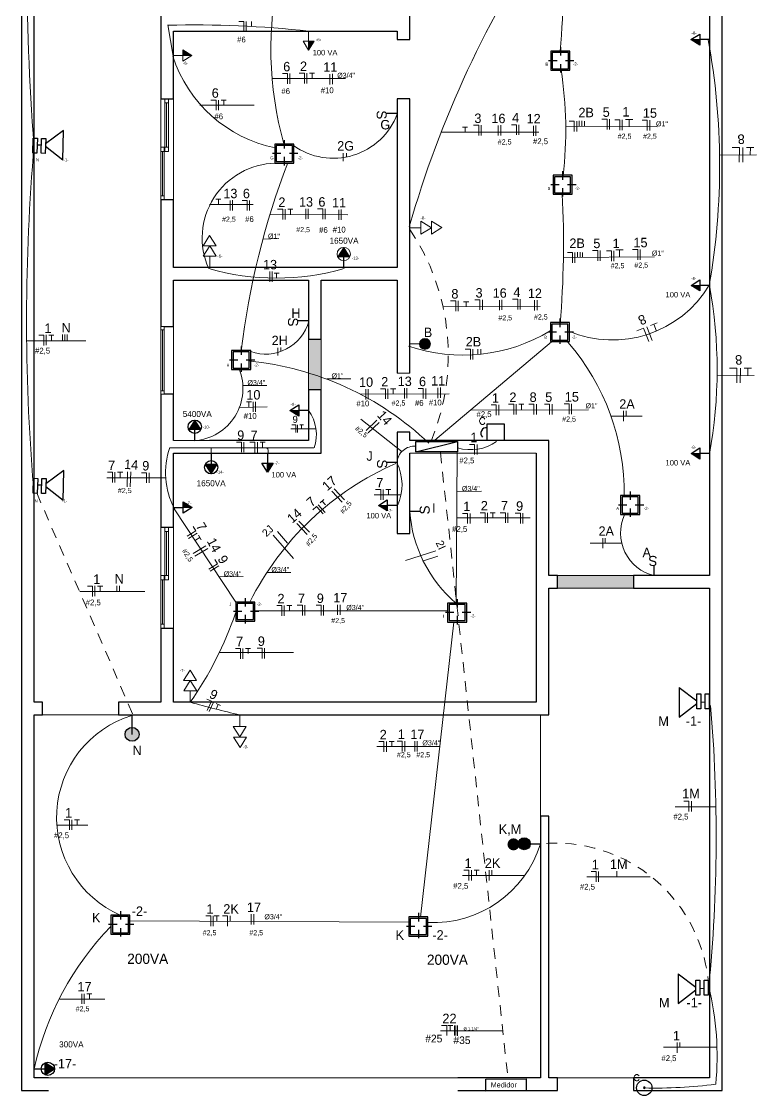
# Model space of a CAD drawing. Header units: metres. Extents: x 37 to 147, y -14 to 160.
# Drawn here: x 56.77 to 65.48, y -11.9 to 0.82 of the extents above; entities that cross this region are included whole.
import ezdxf

# ---------------------------------------------------------------- set-up
doc = ezdxf.new("R2010")
doc.units = ezdxf.units.M
doc.header["$MEASUREMENT"] = 0
doc.linetypes.add('DASHDOT', pattern=[1, 0.5, -0.25, 0, -0.25])
doc.linetypes.add('DASHED', pattern=[1.905, 1.27, -0.635])
for name, color, linetype in [('08', 8, 'Continuous'), ('EE-INTERRUPTOR', 10, 'Continuous'), ('SIMBOLO', 2, 'Continuous'), ('Tomada', 10, 'Continuous')]:
    doc.layers.add(name, color=color, linetype=linetype)
for name, color, linetype, lineweight in [('A-AREA-IDEN', 32, 'Continuous', 9), ('A-DETL', 94, 'Continuous', 9), ('A-DETL-GENF', 92, 'Continuous', 9), ('A-FLOR', 192, 'Continuous', 9), ('A-FLOR-PATT', 8, 'Continuous', 9), ('A-GLAZ', 151, 'Continuous', 9), ('A-WALL', 18, 'Continuous', 9), ('AL2', 19, 'Continuous', 20), ('AL3', 3, 'Continuous', 30)]:
    doc.layers.add(name, color=color, linetype=linetype, lineweight=lineweight)
doc.styles.add('ROMAND', font='Romand', dxfattribs={"height": 0.3})

# ---------------------------------------------------------------- blocks, each defined once
blk = doc.blocks.new('Janela de correr - 2 Painéis - _120x100_MultiNucleo-524294-00-Térreo')
at = {"layer": 'A-GLAZ', "lineweight": 18}
for p, q in [((-0.6, 0.075), (-0.55, 0.075)), ((-0.55, 0.035), (-0.6, 0.035)), ((-0.55, 0.075), (-0.55, 0.035)), ((-0.025, 0.055), (-0.55, 0.055)), ((-0.55, 0.055), (-0.025, 0.055)), ((-0.025, 0.075), (0.025, 0.075)), ((-0.025, 0.035), (-0.025, 0.075)), ((0.025, 0.035), (-0.025, 0.035)), ((-0.025, 0.025), (0.025, 0.025)), ((-0.025, -0.015), (-0.025, 0.025)), ((0.025, 0.075), (0.025, 0.035)), ((0.025, 0.025), (0.025, -0.015)), ((0.025, 0.005), (0.55, 0.005)), ((0.55, 0.005), (0.025, 0.005)), ((0.55, 0.025), (0.6, 0.025)), ((0.55, -0.015), (0.55, 0.025)), ((0.025, -0.015), (-0.025, -0.015)), ((0.6, -0.015), (0.55, -0.015))]:
    blk.add_line(p, q, dxfattribs=at)
at = {"layer": 'A-GLAZ'}
for p, q in [((-0.55, 0.075), (-0.025, 0.075)), ((-0.025, 0.035), (-0.55, 0.035)), ((0.025, 0.025), (0.55, 0.025)), ((0.55, -0.015), (0.025, -0.015))]:
    blk.add_line(p, q, dxfattribs=at)
blk = doc.blocks.new('Janela Maxim-ar - Painel 1 - _80x60_MultiNucleo-575731-00-Térreo')
at = {"layer": 'A-GLAZ', "lineweight": 18}
for p, q in [((-0.4, 0.075), (-0.36, 0.075)), ((-0.4, 0.035), (-0.4, 0.075)), ((-0.36, 0.035), (-0.4, 0.035)), ((-0.36, 0.075), (-0.36, 0.035)), ((-0.36, 0.055), (0.36, 0.055)), ((0.36, 0.075), (0.4, 0.075)), ((0.36, 0.035), (0.36, 0.075)), ((0.4, 0.035), (0.36, 0.035)), ((0.4, 0.075), (0.4, 0.035))]:
    blk.add_line(p, q, dxfattribs=at)
at = {"layer": 'A-GLAZ'}
for p, q in [((-0.36, 0.075), (0.36, 0.075)), ((0.36, 0.035), (-0.36, 0.035))]:
    blk.add_line(p, q, dxfattribs=at)
blk = doc.blocks.new('A$C2d1ab4d6')
for points in [[(27.3, 157.9), (27.3, 27.3), (157.9, 27.3), (157.9, 157.9)], [(37.3, 147.9), (37.3, 37.3), (147.9, 37.3), (147.9, 147.9)]]:
    blk.add_lwpolyline(points, close=True)
at = {"layer": '08', "linetype": 'DASHDOT'}
for p, q in [((92.6, 185.3), (92.6, 0)), ((185.3, 92.6), (0, 92.6))]:
    blk.add_line(p, q, dxfattribs=at)

msp = doc.modelspace()

# ---------------------------------------------------------------- hatches: boundary and pattern name
at = {"ltscale": 50}
h = msp.add_hatch(color=1, dxfattribs=at)
h.dxf.hatch_style = 1
h.paths.add_polyline_path([(64.803, 0.541), (64.803, 0.607), (64.697, 0.607)])
h = msp.add_hatch(color=1, dxfattribs=at)
h.dxf.hatch_style = 1
h.paths.add_polyline_path([(64.806, -2.371), (64.806, -2.305), (64.7, -2.305)])
at = {"true_color": 0x000000}
h = msp.add_hatch(color=18, dxfattribs=at)
h.dxf.hatch_style = 1
h.paths.add_polyline_path([(61.612, -2.998, 1), (61.482, -2.998, 1)])
at = {"ltscale": 50}
h = msp.add_hatch(color=1, dxfattribs=at)
h.dxf.hatch_style = 1
h.paths.add_polyline_path([(60.054, -3.853), (60.054, -3.787), (59.948, -3.787)])
h = msp.add_hatch(color=1, dxfattribs=at)
h.dxf.hatch_style = 1
h.paths.add_polyline_path([(64.806, -4.363), (64.806, -4.296), (64.7, -4.296)])
h = msp.add_hatch(color=1, dxfattribs=at)
h.dxf.hatch_style = 1
h.paths.add_polyline_path([(59.747, -4.41), (59.681, -4.41), (59.681, -4.516)])
h = msp.add_hatch(color=1, dxfattribs=at)
h.dxf.hatch_style = 1
h.paths.add_polyline_path([(58.683, -4.869), (58.683, -4.935), (58.789, -4.935)])
h = msp.add_hatch(color=1, dxfattribs=at)
h.dxf.hatch_style = 1
h.paths.add_polyline_path([(61.101, -4.977), (61.101, -4.911), (60.995, -4.911)])
at = {"true_color": 0x000000}
h = msp.add_hatch(color=18, dxfattribs=at)
h.dxf.hatch_style = 1
h.paths.add_polyline_path([(57.994, -7.623, 1), (58.159, -7.623, 1)])
at = {"true_color": 0xcd2027}
h = msp.add_hatch(color=242, dxfattribs=at)
h.dxf.hatch_style = 1
h.paths.add_polyline_path([(62.525, -8.926, 1), (62.668, -8.926, 1)])
h = msp.add_hatch(color=242, dxfattribs=at)
h.dxf.hatch_style = 1
h.paths.add_polyline_path([(62.652, -8.919, 1), (62.795, -8.919, 1)])
at = {"layer": 'A-FLOR-PATT'}
h = msp.add_hatch(dxfattribs=at)
h.set_pattern_fill('FP_6', color=256, style=0, pattern_type=2)
h.set_pattern_definition([(0, (18.30255, 0.06135), (0.406, 0.102), [0.034, -0.271, 0.034, -0.271, -1.626]), (0, (18.30255, 0.06135), (0.406, 0.102), [-0.61, 0.034, -0.576, 0.034, -0.271, -0.711]), (0, (18.30255, 0.06135), (0.406, 0.102), [-1.524, 0.034, -0.17, 0.034, -0.474]), (120, (18.45455, 0.11235), (-0.2913346, 0.30060631), [0.034, -0.271, 0.034, -0.271, -1.626]), (120, (18.45455, 0.11235), (-0.2913346, 0.30060631), [-0.61, 0.034, -0.576, 0.034, -0.271, -0.711]), (120, (18.45455, 0.11235), (-0.2913346, 0.30060631), [-1.524, 0.034, -0.17, 0.034, -0.474]), (240, (18.50555, 0.31535), (-0.1146654, -0.40260631), [0.034, -0.271, 0.034, -0.271, -1.626]), (240, (18.50555, 0.31535), (-0.1146654, -0.40260631), [-0.61, 0.034, -0.576, 0.034, -0.271, -0.711]), (240, (18.50555, 0.31535), (-0.1146654, -0.40260631), [-1.524, 0.034, -0.17, 0.034, -0.474])])
h.paths.add_polyline_path([(64.017, -5.893), (64.017, -5.743), (63.117, -5.743), (63.117, -5.893)], flags=0)
h.paths.add_polyline_path([(60.167, -3.543), (60.317, -3.543), (60.317, -2.943), (60.167, -2.943), (60.167, -2.984)], flags=0)
h.paths.add_polyline_path([(61.217, 0.957), (61.367, 0.957), (61.367, 1.557), (61.217, 1.557), (61.217, 1.535)], flags=0)
h.paths.add_polyline_path([(61.217, 2.407), (61.367, 2.407), (61.367, 3.207), (61.217, 3.207), (61.217, 2.438)], flags=0)
h.paths.add_polyline_path([(58.567, 2.507), (58.567, 3.207), (58.417, 3.207), (58.417, 2.507)], flags=0)
h.paths.add_polyline_path([(59.642, 6.357), (60.242, 6.357), (60.242, 6.507), (59.642, 6.507)], flags=0)
h.paths.add_polyline_path([(58.667, 6.357), (59.267, 6.357), (59.267, 6.507), (58.667, 6.507)], flags=0)
at = {"layer": 'AL2', "ltscale": 63}
h = msp.add_hatch(color=1, dxfattribs=at)
h.dxf.hatch_style = 1
h.paths.add_polyline_path([(60.235, 0.589), (60.169, 0.589), (60.169, 0.483)])
h = msp.add_hatch(color=1, dxfattribs=at)
h.dxf.hatch_style = 1
h.paths.add_polyline_path([(58.68, 0.484), (58.68, 0.418), (58.786, 0.418)])
at = {"layer": 'AL3', "ltscale": 2, "true_color": 0x139b48}
h = msp.add_hatch(color=114, dxfattribs=at)
h.dxf.hatch_style = 1
h.paths.add_polyline_path([(60.586, -1.855), (60.514, -1.968), (60.655, -1.968)])
h = msp.add_hatch(color=114, dxfattribs=at)
h.dxf.hatch_style = 1
h.paths.add_polyline_path([(58.822, -3.9), (58.75, -4.014), (58.89, -4.013)])
h = msp.add_hatch(color=114, dxfattribs=at)
h.dxf.hatch_style = 1
h.paths.add_polyline_path([(59.013, -4.537), (59.085, -4.424), (58.944, -4.424)])
h = msp.add_hatch(color=114, dxfattribs=at)
h.dxf.hatch_style = 1
h.paths.add_polyline_path([(57.159, -11.587), (57.046, -11.515), (57.046, -11.655)])

# ---------------------------------------------------------------- linework, layer by layer
at = {"color": 1, "ltscale": 63}
for p, q in [((64.697, 0.607), (64.803, 0.673)), ((64.803, 0.673), (64.803, 0.541)), ((64.803, 0.541), (64.697, 0.607)), ((64.697, 0.607), (64.803, 0.607)), ((64.917, 0.607), (64.803, 0.607)), ((64.7, -2.305), (64.806, -2.238)), ((64.806, -2.238), (64.806, -2.371)), ((64.806, -2.371), (64.7, -2.305)), ((64.7, -2.305), (64.806, -2.305)), ((64.919, -2.305), (64.806, -2.305)), ((59.681, -4.297), (59.681, -4.41)), ((64.7, -4.296), (64.806, -4.23)), ((64.806, -4.363), (64.7, -4.296)), ((64.7, -4.296), (64.806, -4.296)), ((64.806, -4.23), (64.806, -4.363)), ((64.919, -4.296), (64.806, -4.296)), ((59.615, -4.41), (59.747, -4.41)), ((59.681, -4.516), (59.615, -4.41)), ((59.747, -4.41), (59.681, -4.516)), ((59.681, -4.516), (59.681, -4.41)), ((58.57, -4.935), (58.683, -4.935)), ((58.683, -5.001), (58.683, -4.869)), ((58.683, -4.869), (58.789, -4.935)), ((58.789, -4.935), (58.683, -5.001)), ((58.789, -4.935), (58.683, -4.935)), ((60.995, -4.911), (61.101, -4.845)), ((61.101, -4.977), (60.995, -4.911)), ((60.995, -4.911), (61.101, -4.911)), ((61.101, -4.845), (61.101, -4.977)), ((61.215, -4.911), (61.101, -4.911))]:
    msp.add_line(p, q, dxfattribs=at)
at = {"color": 1, "ltscale": 50}
for p, q in [((59.948, -3.787), (60.054, -3.72)), ((60.054, -3.853), (59.948, -3.787)), ((59.948, -3.787), (60.054, -3.787)), ((60.054, -3.72), (60.054, -3.853)), ((60.168, -3.787), (60.054, -3.787))]:
    msp.add_line(p, q, dxfattribs=at)
at = {"color": 1}
for p, q in [((62.286, -4.143), (62.286, -3.946)), ((62.286, -3.946), (62.484, -3.946)), ((62.484, -3.946), (62.484, -4.143)), ((62.484, -4.143), (62.286, -4.143)), ((58.077, -7.623), (58.077, -7.393))]:
    msp.add_line(p, q, dxfattribs=at)
at = {"color": 242, "true_color": 0xcd2027}
msp.add_line((62.724, -8.919), (62.917, -8.919), dxfattribs=at)
at = {"color": 1}
msp.add_lwpolyline([(61.441, -4.277), (61.441, -4.152), (61.934, -4.152), (61.934, -4.277)], close=True, dxfattribs=at)
msp.add_lwpolyline([(61.441, -4.277), (61.934, -4.152)], dxfattribs=at)
at = {"color": 1, "ltscale": 63}
msp.add_circle((58.82, -3.979), 0.0785, dxfattribs=at)
at = {"color": 1}
for centre, radius in [((58.077, -7.623), 0.0825), ((64.146, -11.81), 0.0913)]:
    msp.add_circle(centre, radius, dxfattribs=at)
at = {"color": 242, "true_color": 0xcd2027}
msp.add_circle((62.724, -8.919), 0.0714, dxfattribs=at)
at = {"color": 1}
for centre, radius, start, end in [((62.278, -4.057), 0.0675, 82.6187, 224.2802), ((64.146, -11.81), 0.00856, 0, 180), ((64.146, -11.81), 0.00856, 180, 0)]:
    msp.add_arc(centre, radius, start, end, dxfattribs=at)
at = {"layer": 'A-AREA-IDEN', "color": 251, "true_color": 0x636466}
for p, q in [((59.341, 0.822), (59.402, 0.822)), ((59.402, 0.822), (59.402, 0.701)), ((59.431, 0.821), (59.431, 0.701)), ((59.492, 0.822), (59.492, 0.761)), ((59.735, 0.146), (60.607, 0.148)), ((59.859, 0.204), (59.919, 0.204)), ((59.919, 0.204), (59.919, 0.084)), ((59.948, 0.204), (59.948, 0.084)), ((60.058, 0.209), (60.119, 0.209)), ((60.119, 0.209), (60.119, 0.088)), ((60.148, 0.209), (60.148, 0.088)), ((60.179, 0.209), (60.239, 0.209)), ((60.21, 0.209), (60.21, 0.148)), ((60.422, 0.198), (60.422, 0.077)), ((60.452, 0.2), (60.452, 0.079)), ((59.012, -0.109), (59.072, -0.109)), ((59.072, -0.109), (59.072, -0.229)), ((59.101, -0.109), (59.101, -0.229)), ((59.132, -0.109), (59.192, -0.109)), ((59.163, -0.109), (59.163, -0.169)), ((58.88, -0.17), (59.524, -0.17)), ((63.256, -0.36), (63.316, -0.36)), ((63.316, -0.36), (63.316, -0.48)), ((63.345, -0.36), (63.345, -0.48)), ((63.374, -0.357), (63.374, -0.417)), ((63.407, -0.356), (63.407, -0.416)), ((63.436, -0.358), (63.436, -0.418)), ((63.644, -0.335), (63.705, -0.335)), ((63.705, -0.335), (63.705, -0.457)), ((63.734, -0.335), (63.734, -0.457)), ((63.796, -0.344), (63.856, -0.344)), ((63.856, -0.344), (63.856, -0.465)), ((63.885, -0.344), (63.885, -0.465)), ((63.924, -0.34), (64.01, -0.341)), ((63.968, -0.341), (63.967, -0.427)), ((64.12, -0.346), (64.181, -0.346)), ((64.181, -0.346), (64.181, -0.468)), ((64.21, -0.346), (64.21, -0.468)), ((61.746, -0.49), (62.897, -0.488)), ((61.991, -0.43), (62.051, -0.43)), ((62.022, -0.43), (62.022, -0.49)), ((62.124, -0.407), (62.184, -0.407)), ((62.184, -0.407), (62.184, -0.528)), ((62.213, -0.407), (62.213, -0.528)), ((62.416, -0.409), (62.416, -0.53)), ((62.445, -0.407), (62.445, -0.528)), ((62.571, -0.401), (62.632, -0.401)), ((62.632, -0.401), (62.632, -0.523)), ((62.661, -0.401), (62.661, -0.523)), ((62.833, -0.413), (62.833, -0.534)), ((62.862, -0.411), (62.862, -0.532)), ((63.214, -0.418), (64.299, -0.428)), ((60.58, -0.74), (60.58, -0.832)), ((60.617, -0.737), (60.617, -0.781)), ((65.038, -0.761), (65.476, -0.758)), ((65.187, -0.67), (65.273, -0.67)), ((65.273, -0.67), (65.271, -0.843)), ((65.314, -0.671), (65.313, -0.843)), ((65.359, -0.671), (65.445, -0.672)), ((65.403, -0.672), (65.402, -0.758)), ((58.993, -1.348), (59.513, -1.348)), ((59.07, -1.285), (59.13, -1.285)), ((59.101, -1.285), (59.101, -1.345)), ((59.239, -1.298), (59.239, -1.419)), ((59.269, -1.296), (59.269, -1.417)), ((59.381, -1.298), (59.441, -1.298)), ((59.441, -1.298), (59.441, -1.419)), ((59.47, -1.298), (59.47, -1.419)), ((60.135, -1.398), (60.135, -1.519)), ((60.164, -1.397), (60.164, -1.517)), ((60.276, -1.398), (60.337, -1.398)), ((60.337, -1.398), (60.337, -1.519)), ((60.366, -1.399), (60.366, -1.519)), ((59.709, -1.465), (60.634, -1.467)), ((59.802, -1.402), (59.863, -1.402)), ((59.863, -1.402), (59.863, -1.523)), ((59.892, -1.402), (59.892, -1.523)), ((59.923, -1.402), (59.983, -1.402)), ((59.954, -1.402), (59.954, -1.463)), ((60.526, -1.408), (60.526, -1.529)), ((60.555, -1.406), (60.555, -1.527)), ((59.632, -1.756), (59.818, -1.75)), ((63.533, -1.89), (63.594, -1.89)), ((63.594, -1.89), (63.594, -2.012)), ((63.623, -1.89), (63.623, -2.012)), ((63.698, -1.895), (63.758, -1.895)), ((63.758, -1.895), (63.758, -2.016)), ((63.787, -1.895), (63.787, -2.016)), ((63.809, -1.884), (63.895, -1.884)), ((63.853, -1.884), (63.852, -1.971)), ((64.008, -1.881), (64.069, -1.881)), ((64.069, -1.881), (64.069, -2.003)), ((64.098, -1.881), (64.098, -2.003)), ((63.189, -1.973), (64.266, -1.965)), ((63.235, -1.915), (63.295, -1.915)), ((63.295, -1.915), (63.295, -2.036)), ((63.324, -1.915), (63.324, -2.036)), ((63.354, -1.912), (63.354, -1.973)), ((63.387, -1.911), (63.387, -1.971)), ((63.415, -1.914), (63.415, -1.975)), ((59.709, -2.142), (59.709, -2.262)), ((59.738, -2.14), (59.738, -2.261)), ((59.759, -2.16), (59.82, -2.16)), ((59.79, -2.161), (59.79, -2.221)), ((61.851, -2.488), (61.912, -2.488)), ((61.912, -2.488), (61.912, -2.61)), ((61.941, -2.488), (61.941, -2.61)), ((62.006, -2.498), (62.066, -2.498)), ((62.037, -2.498), (62.037, -2.559)), ((62.138, -2.475), (62.199, -2.475)), ((62.199, -2.475), (62.199, -2.596)), ((62.228, -2.476), (62.228, -2.596)), ((62.43, -2.478), (62.43, -2.598)), ((62.46, -2.476), (62.46, -2.596)), ((62.586, -2.469), (62.647, -2.469)), ((62.647, -2.469), (62.647, -2.591)), ((62.676, -2.469), (62.676, -2.591)), ((62.847, -2.481), (62.847, -2.602)), ((62.877, -2.479), (62.877, -2.6)), ((61.761, -2.558), (62.912, -2.556)), ((64.177, -2.796), (64.239, -2.957)), ((64.219, -2.78), (64.299, -2.749)), ((64.26, -2.764), (64.291, -2.845)), ((56.971, -2.894), (57.031, -2.894)), ((57.031, -2.894), (57.031, -3.015)), ((57.06, -2.892), (57.06, -3.012)), ((57.092, -2.894), (57.152, -2.894)), ((57.122, -2.894), (57.122, -2.955)), ((57.252, -2.887), (57.252, -2.954)), ((57.28, -2.888), (57.28, -2.955)), ((57.309, -2.888), (57.309, -2.954)), ((64.058, -2.841), (64.138, -2.81)), ((64.138, -2.81), (64.2, -2.971)), ((56.831, -2.96), (57.53, -2.96)), ((59.804, -3.045), (59.804, -3.137)), ((59.841, -3.042), (59.841, -3.086)), ((62.025, -3.061), (62.086, -3.061)), ((62.086, -3.061), (62.086, -3.182)), ((62.115, -3.061), (62.115, -3.182)), ((62.175, -3.06), (62.175, -3.121)), ((62.208, -3.059), (62.208, -3.12)), ((65.157, -3.284), (65.243, -3.285)), ((65.243, -3.285), (65.242, -3.457)), ((65.285, -3.285), (65.283, -3.458)), ((65.329, -3.285), (65.416, -3.286)), ((65.373, -3.286), (65.373, -3.372)), ((60.385, -3.411), (60.671, -3.41)), ((61.217, -3.343), (61.367, -3.343)), ((65.009, -3.375), (65.446, -3.373)), ((59.389, -3.492), (59.675, -3.49)), ((60.847, -3.534), (60.847, -3.655)), ((60.876, -3.532), (60.876, -3.653)), ((61.02, -3.529), (61.08, -3.529)), ((61.08, -3.529), (61.08, -3.649)), ((61.109, -3.529), (61.109, -3.649)), ((61.14, -3.529), (61.201, -3.529)), ((61.171, -3.529), (61.171, -3.589)), ((61.305, -3.524), (61.305, -3.644)), ((61.334, -3.522), (61.334, -3.642)), ((61.468, -3.526), (61.528, -3.526)), ((61.528, -3.526), (61.528, -3.646)), ((61.557, -3.526), (61.557, -3.647)), ((61.701, -3.518), (61.701, -3.639)), ((61.731, -3.516), (61.731, -3.637)), ((59.432, -3.684), (59.492, -3.684)), ((59.462, -3.684), (59.462, -3.744)), ((59.512, -3.683), (59.512, -3.804)), ((59.541, -3.682), (59.541, -3.802)), ((60.78, -3.593), (61.833, -3.591)), ((59.351, -3.751), (59.677, -3.742)), ((62.09, -3.781), (63.487, -3.777)), ((62.332, -3.72), (62.392, -3.72)), ((62.392, -3.72), (62.392, -3.841)), ((62.421, -3.72), (62.421, -3.841)), ((62.539, -3.712), (62.599, -3.712)), ((62.599, -3.712), (62.599, -3.833)), ((62.628, -3.712), (62.628, -3.833)), ((62.66, -3.712), (62.72, -3.712)), ((62.69, -3.713), (62.69, -3.773)), ((62.778, -3.712), (62.839, -3.712)), ((62.839, -3.712), (62.839, -3.834)), ((62.868, -3.712), (62.868, -3.834)), ((62.963, -3.711), (63.024, -3.711)), ((63.024, -3.711), (63.024, -3.833)), ((63.053, -3.711), (63.053, -3.833)), ((63.195, -3.707), (63.256, -3.707)), ((63.256, -3.707), (63.256, -3.829)), ((63.285, -3.708), (63.285, -3.829)), ((63.901, -3.792), (63.901, -3.913)), ((63.93, -3.792), (63.93, -3.853)), ((61.276, -4.275), (60.786, -3.89)), ((60.978, -3.902), (60.849, -4.024)), ((61.005, -3.929), (60.876, -4.051)), ((64.122, -3.854), (63.75, -3.854)), ((60.256, -4.002), (59.957, -4.002)), ((59.971, -3.955), (60.017, -3.955)), ((60.017, -3.955), (60.017, -4.046)), ((60.039, -3.955), (60.039, -4.046)), ((60.063, -3.955), (60.108, -3.955)), ((60.086, -3.955), (60.086, -4.001)), ((59.314, -4.161), (59.374, -4.161)), ((59.374, -4.161), (59.374, -4.282)), ((59.403, -4.161), (59.403, -4.282)), ((59.472, -4.163), (59.533, -4.163)), ((59.533, -4.163), (59.533, -4.284)), ((59.562, -4.163), (59.562, -4.284)), ((59.593, -4.163), (59.653, -4.163)), ((59.624, -4.163), (59.624, -4.224)), ((62.076, -4.189), (62.136, -4.189)), ((62.136, -4.189), (62.136, -4.309)), ((62.165, -4.189), (62.165, -4.309)), ((57.785, -4.519), (57.845, -4.519)), ((57.845, -4.519), (57.845, -4.639)), ((57.874, -4.519), (57.874, -4.639)), ((57.906, -4.519), (57.966, -4.519)), ((57.936, -4.519), (57.936, -4.579)), ((58.023, -4.513), (58.018, -4.69)), ((58.061, -4.512), (58.056, -4.69)), ((58.189, -4.524), (58.249, -4.524)), ((58.249, -4.524), (58.249, -4.644)), ((58.278, -4.524), (58.278, -4.644)), ((58.471, -4.586), (57.778, -4.586)), ((60.444, -4.742), (60.566, -4.871)), ((60.47, -4.714), (60.593, -4.843)), ((61.261, -4.786), (60.945, -4.786)), ((60.963, -4.723), (61.023, -4.723)), ((61.023, -4.723), (61.023, -4.844)), ((61.052, -4.723), (61.052, -4.844)), ((61.083, -4.723), (61.144, -4.723)), ((61.114, -4.723), (61.114, -4.784)), ((61.929, -4.746), (62.216, -4.744)), ((60.217, -4.963), (60.262, -4.922)), ((60.262, -4.922), (60.343, -5.012)), ((60.283, -4.903), (60.364, -4.993)), ((60.307, -4.882), (60.351, -4.842)), ((60.33, -4.862), (60.37, -4.906)), ((61.928, -5.059), (62.793, -5.059)), ((61.992, -5.005), (62.053, -5.005)), ((62.053, -5.005), (62.053, -5.126)), ((62.082, -5.005), (62.082, -5.126)), ((62.2, -4.997), (62.26, -4.997)), ((62.26, -4.997), (62.26, -5.118)), ((62.289, -4.997), (62.289, -5.118)), ((62.32, -4.997), (62.381, -4.997)), ((62.351, -4.998), (62.351, -5.058)), ((62.439, -4.997), (62.5, -4.997)), ((62.5, -4.997), (62.5, -5.119)), ((62.529, -4.997), (62.529, -5.119)), ((62.618, -5.002), (62.679, -5.002)), ((62.679, -5.002), (62.679, -5.124)), ((62.708, -5.002), (62.708, -5.124)), ((58.833, -5.214), (58.73, -5.276)), ((58.802, -5.162), (58.833, -5.214)), ((60.029, -5.125), (60.151, -5.254)), ((60.055, -5.097), (60.178, -5.226)), ((58.848, -5.239), (58.745, -5.301)), ((58.88, -5.292), (58.828, -5.323)), ((58.864, -5.265), (58.895, -5.317)), ((59.75, -5.262), (59.991, -5.54)), ((59.799, -5.22), (59.919, -5.359)), ((63.655, -5.298), (63.655, -5.419)), ((63.684, -5.298), (63.684, -5.358)), ((58.952, -5.389), (58.8, -5.48)), ((58.973, -5.421), (58.821, -5.512)), ((61.677, -5.449), (61.317, -5.565)), ((63.876, -5.36), (63.504, -5.36)), ((59.058, -5.552), (59.09, -5.603)), ((61.698, -5.512), (61.517, -5.57)), ((59.09, -5.603), (58.986, -5.666)), ((59.105, -5.628), (59.001, -5.691)), ((59.672, -5.707), (59.959, -5.705)), ((59.107, -5.756), (59.394, -5.754)), ((57.46, -5.93), (58.23, -5.93)), ((57.548, -5.867), (57.608, -5.867)), ((57.608, -5.867), (57.608, -5.988)), ((57.637, -5.865), (57.637, -5.985)), ((57.669, -5.867), (57.729, -5.867)), ((57.699, -5.867), (57.699, -5.928)), ((57.898, -5.863), (57.898, -5.931)), ((57.927, -5.863), (57.927, -5.93)), ((59.791, -6.098), (59.851, -6.098)), ((59.851, -6.098), (59.851, -6.219)), ((59.88, -6.098), (59.88, -6.219)), ((59.911, -6.098), (59.972, -6.098)), ((59.942, -6.098), (59.942, -6.158)), ((60.035, -6.094), (60.096, -6.094)), ((60.096, -6.094), (60.096, -6.214)), ((60.125, -6.094), (60.125, -6.214)), ((60.257, -6.094), (60.317, -6.094)), ((60.317, -6.094), (60.317, -6.215)), ((60.346, -6.094), (60.346, -6.215)), ((60.512, -6.087), (60.512, -6.208)), ((60.541, -6.087), (60.541, -6.208)), ((59.301, -6.606), (59.362, -6.606)), ((59.362, -6.606), (59.362, -6.727)), ((59.391, -6.606), (59.391, -6.727)), ((59.422, -6.606), (59.482, -6.606)), ((59.453, -6.606), (59.453, -6.667)), ((59.558, -6.602), (59.619, -6.602)), ((59.619, -6.602), (59.619, -6.723)), ((59.648, -6.602), (59.648, -6.723)), ((59.119, -6.652), (59.99, -6.652)), ((58.963, -7.205), (59.017, -7.23)), ((59.017, -7.23), (58.966, -7.339)), ((59.043, -7.243), (58.992, -7.352)), ((59.072, -7.256), (59.126, -7.282)), ((59.099, -7.269), (59.074, -7.324)), ((61.002, -7.708), (61.062, -7.708)), ((61.062, -7.708), (61.062, -7.829)), ((61.091, -7.709), (61.091, -7.829)), ((61.122, -7.709), (61.183, -7.709)), ((61.153, -7.709), (61.153, -7.769)), ((61.217, -7.704), (61.278, -7.704)), ((61.278, -7.704), (61.278, -7.825)), ((61.307, -7.704), (61.307, -7.825)), ((61.426, -7.705), (61.426, -7.825)), ((61.455, -7.705), (61.455, -7.825)), ((61.718, -7.767), (60.976, -7.767)), ((64.993, -8.481), (64.511, -8.481)), ((64.615, -8.416), (64.675, -8.416)), ((64.675, -8.416), (64.675, -8.537)), ((64.704, -8.416), (64.704, -8.537)), ((57.274, -8.634), (57.335, -8.634)), ((57.335, -8.634), (57.335, -8.755)), ((57.364, -8.634), (57.364, -8.755)), ((57.395, -8.634), (57.455, -8.634)), ((57.426, -8.634), (57.426, -8.695)), ((57.186, -8.699), (57.555, -8.699)), ((62.008, -9.232), (62.069, -9.232)), ((62.069, -9.232), (62.069, -9.353)), ((62.098, -9.232), (62.098, -9.353)), ((62.129, -9.232), (62.189, -9.232)), ((62.16, -9.232), (62.16, -9.293)), ((62.309, -9.231), (62.309, -9.353)), ((62.338, -9.232), (62.338, -9.292)), ((63.515, -9.248), (63.575, -9.248)), ((63.575, -9.248), (63.575, -9.368)), ((63.604, -9.248), (63.604, -9.368)), ((63.82, -9.245), (63.82, -9.306)), ((62.726, -9.295), (61.994, -9.295)), ((64.215, -9.31), (63.464, -9.31)), ((58.95, -9.774), (59.011, -9.774)), ((59.011, -9.774), (59.011, -9.895)), ((59.04, -9.774), (59.04, -9.895)), ((59.051, -9.774), (59.111, -9.774)), ((59.082, -9.774), (59.082, -9.834)), ((59.149, -9.774), (59.209, -9.774)), ((59.209, -9.774), (59.209, -9.894)), ((59.238, -9.774), (59.238, -9.834)), ((59.49, -9.754), (59.49, -9.875)), ((59.519, -9.754), (59.519, -9.875)), ((57.22, -10.758), (57.753, -10.758)), ((57.481, -10.695), (57.481, -10.815)), ((57.51, -10.695), (57.51, -10.815)), ((57.541, -10.695), (57.602, -10.695)), ((57.572, -10.695), (57.572, -10.755)), ((62.463, -11.133), (61.731, -11.133)), ((61.745, -11.07), (61.806, -11.07)), ((61.806, -11.07), (61.806, -11.191)), ((61.817, -11.071), (61.878, -11.071)), ((61.848, -11.071), (61.848, -11.132)), ((61.896, -11.07), (61.896, -11.19)), ((61.912, -11.071), (61.912, -11.19)), ((61.931, -11.072), (61.931, -11.194)), ((64.537, -11.274), (64.537, -11.395)), ((64.566, -11.275), (64.566, -11.328)), ((65.004, -11.329), (64.374, -11.329))]:
    msp.add_line(p, q, dxfattribs=at)
at = {"layer": 'A-AREA-IDEN', "color": 150}
for p, q in [((61.665, -4.138), (63.047, -2.973)), ((58.524, -4.227), (59.67, -4.227)), ((59.013, -4.295), (59.013, -4.227)), ((59.67, -4.227), (60.232, -4.229)), ((61.929, -4.277), (61.919, -6.068)), ((59.308, -6.058), (58.569, -4.939)), ((61.816, -6.158), (59.536, -6.158)), ((61.89, -6.293), (61.495, -9.787)), ((61.356, -9.846), (58.051, -9.83))]:
    msp.add_line(p, q, dxfattribs=at)
at = {"layer": 'A-AREA-IDEN', "color": 150, "linetype": 'DASHED', "ltscale": 0.1}
for p, q in [((61.731, -4.286), (62.53, -11.695)), ((58.083, -7.378), (56.909, -4.674))]:
    msp.add_line(p, q, dxfattribs=at)
at = {"layer": 'A-AREA-IDEN', "color": 150}
msp.add_lwpolyline([(58.563, 0.409), (58.502, 0.783)], dxfattribs=at)
for centre, radius, start, end in [((87.115, 1.606), 30.285, 175.8343, 184.2588), ((73.544, -5.101), 12.673, 146.1008, 164.0089), ((55.925, 1.153), 7.257, 354.5958, 6.5322), ((63.941, 0.5), 4.219, 167.2475, 195.5087), ((58.815, -11.798), 12.579, 83.8103, 91.4216), ((56.765, -0.887), 8.274, 350.1375, 10.3954), ((60.099, 0.909), 1.618, 197.948, 258.5483), ((58.635, -0.468), 4.581, 353.2437, 9.0135), ((60.461, 0.01), 0.809, 234.4025, 339.5045), ((80.819, -2.71), 23.992, 175.0592, 184.7259), ((59.795, -1.743), 0.887, 91.1092, 204.0735), ((68.406, -4.136), 9.096, 158.8291, 173.3283), ((51.972, -1.811), 11.217, 355.1546, 3.0018), ((59.787, 0.683), 2.901, 253.9581, 286.0419), ((63.771, -1.615), 1.336, 247.1268, 329.0194), ((59.394, -3.303), 5.615, 349.7481, 10.2562), ((59.658, -2.585), 0.534, 250.9023, 344.3661), ((61.999, -1.14), 1.991, 251.1036, 301.2097), ((61.179, -4.767), 2.73, 359.3381, 40.9245), ((58.77, -3.526), 0.621, 274.6812, 21.9889), ((59.105, -6.801), 3.619, 46.5437, 84.2535), ((59.785, -4.069), 0.476, 340.205, 36.4823), ((62.087, -3.712), 0.539, 253.5504, 305.0694), ((59.372, -4.525), 0.899, 160.586, 208.0528), ((59.64, -4.27), 0.0518, 325.0768, 54.8942), ((61.423, -4.415), 0.206, 85.4122, 176.8643), ((62.597, -7.613), 3.49, 113.5422, 153.5095), ((60.703, -4.667), 0.573, 334.6567, 27.0465), ((62.949, -4.867), 1.586, 184.1539, 229.2164), ((64.383, -5.239), 0.518, 155.1747, 256.68), ((55.26, -4.795), 4.276, 325.0761, 341.0096), ((62.18, 4.912), 12.625, 254.3099, 257.0636), ((46.787, -8.833), 18.211, 354.3788, 4.8947), ((58.448, -8.607), 1.265, 107.1645, 246.2251), ((61.646, -8.524), 1.33, 267.2273, 342.7107), ((60.355, -12.347), 3.521, 135.9423, 167.5227), ((61.575, -11.438), 3.434, 354.5083, 13.8555), ((64.282, -6.227), 5.586, 268.6176, 277.3108)]:
    msp.add_arc(centre, radius, start, end, dxfattribs=at)
at = {"layer": 'A-AREA-IDEN', "color": 150, "linetype": 'DASHED', "ltscale": 0.1}
for centre, radius, start, end in [((59.167, -3.129), 2.657, 337.4247, 34.0314), ((63.093, -10.732), 1.821, 3.6281, 95.5689)]:
    msp.add_arc(centre, radius, start, end, dxfattribs=at)
at = {"layer": 'A-DETL'}
msp.add_line((64.917, 2.407), (64.917, 0.607), dxfattribs=at)
at = {"layer": 'A-DETL-GENF', "color": 18, "true_color": 0x000000}
for p, q in [((58.994, -4.143), (58.567, -4.143)), ((61.367, -4.293), (62.867, -4.293))]:
    msp.add_line(p, q, dxfattribs=at)
at = {"layer": 'A-FLOR'}
for p, q in [((60.167, -2.244), (58.567, -2.244)), ((60.167, -4.143), (60.167, -2.244)), ((60.167, -2.943), (60.167, -3.543)), ((60.317, -2.943), (60.317, -3.543)), ((63.117, -5.743), (64.017, -5.743)), ((63.117, -5.893), (64.017, -5.893)), ((57.917, -7.393), (57.017, -7.393)), ((62.917, -8.593), (62.917, -7.393)), ((57.086, -11.693), (61.936, -11.693)), ((63.117, -11.693), (64.017, -11.693))]:
    msp.add_line(p, q, dxfattribs=at)
at = {"layer": 'A-WALL', "lineweight": 25}
for p, q in [((56.767, 10.957), (56.767, -11.843)), ((65.067, -11.843), (65.067, 10.957)), ((56.917, -7.243), (56.917, 10.807)), ((64.917, 3.207), (64.917, -5.743)), ((58.417, 1.157), (58.417, -0.093)), ((61.367, 0.607), (61.367, 0.957)), ((58.567, -0.093), (58.567, 0.707)), ((58.567, 0.707), (61.217, 0.707)), ((61.217, 0.707), (61.217, 0.607)), ((61.217, 0.607), (61.367, 0.607)), ((58.417, -0.093), (58.567, -0.093)), ((61.217, -0.093), (61.217, -2.093)), ((61.367, -0.093), (61.217, -0.093)), ((61.367, -3.343), (61.367, -0.093)), ((58.567, -1.293), (58.417, -1.293)), ((58.417, -1.293), (58.417, -2.793)), ((58.567, -2.093), (58.567, -1.293)), ((61.217, -2.093), (58.567, -2.093)), ((58.567, -2.793), (58.567, -2.243)), ((58.567, -2.243), (60.167, -2.243)), ((60.167, -2.243), (60.167, -2.943)), ((60.317, -2.243), (61.217, -2.243)), ((60.317, -2.943), (60.317, -2.243)), ((61.217, -2.243), (61.217, -3.343)), ((58.457, -2.793), (58.567, -2.793)), ((60.167, -2.943), (60.317, -2.943)), ((60.167, -3.543), (60.167, -4.143)), ((60.317, -3.543), (60.167, -3.543)), ((60.317, -4.293), (60.317, -3.543)), ((58.417, -3.593), (58.417, -5.168)), ((58.567, -3.593), (58.457, -3.593)), ((58.567, -4.143), (58.567, -3.593)), ((61.217, -4.043), (61.217, -5.243)), ((61.367, -4.043), (61.217, -4.043)), ((61.367, -4.143), (61.367, -4.043)), ((60.167, -4.143), (58.994, -4.143)), ((63.017, -4.143), (61.367, -4.143)), ((63.017, -5.743), (63.017, -4.143)), ((58.567, -5.168), (58.567, -4.293)), ((58.567, -4.293), (60.317, -4.293)), ((61.367, -5.243), (61.367, -4.293)), ((62.867, -4.293), (62.867, -7.243)), ((58.417, -5.168), (58.567, -5.168)), ((61.217, -5.243), (61.367, -5.243)), ((63.117, -5.743), (63.017, -5.743)), ((63.117, -5.893), (63.117, -5.743)), ((64.917, -5.743), (64.017, -5.743)), ((64.017, -5.743), (64.017, -5.893)), ((63.017, -7.393), (63.017, -5.893)), ((63.017, -5.893), (63.117, -5.893)), ((64.017, -5.893), (64.917, -5.893)), ((64.917, -5.893), (64.917, -11.693)), ((58.567, -6.368), (58.417, -6.368)), ((58.417, -6.368), (58.417, -7.243)), ((58.567, -7.243), (58.567, -6.368)), ((57.017, -7.243), (56.917, -7.243)), ((57.017, -7.393), (57.017, -7.243)), ((58.417, -7.243), (57.917, -7.243)), ((57.917, -7.243), (57.917, -7.393)), ((62.867, -7.243), (58.567, -7.243)), ((56.917, -11.693), (56.917, -7.393)), ((56.917, -7.393), (57.017, -7.393)), ((57.917, -7.393), (63.017, -7.393)), ((63.017, -8.593), (62.917, -8.593)), ((62.917, -8.593), (62.917, -11.693)), ((63.017, -11.693), (63.017, -8.593)), ((57.086, -11.693), (56.917, -11.693)), ((62.917, -11.693), (61.936, -11.693)), ((63.117, -11.693), (63.017, -11.693)), ((63.117, -11.843), (63.117, -11.693)), ((64.917, -11.693), (64.017, -11.693)), ((64.017, -11.693), (64.017, -11.843)), ((56.767, -11.843), (57.086, -11.843)), ((61.936, -11.843), (63.117, -11.843)), ((64.017, -11.843), (65.067, -11.843))]:
    msp.add_line(p, q, dxfattribs=at)
at = {"layer": 'A-WALL'}
for p, q in [((58.417, -0.668), (58.417, -0.093)), ((58.567, -0.093), (58.567, -1.293)), ((58.567, -2.793), (58.567, -3.593)), ((58.417, -5.743), (58.417, -5.168)), ((58.567, -5.168), (58.567, -6.368))]:
    msp.add_line(p, q, dxfattribs=at)
at = {"layer": 'AL2', "color": 1, "ltscale": 63}
for p, q in [((60.169, 0.703), (60.169, 0.589)), ((60.103, 0.589), (60.235, 0.589)), ((60.169, 0.483), (60.103, 0.589)), ((60.235, 0.589), (60.169, 0.483)), ((60.169, 0.483), (60.169, 0.589)), ((58.566, 0.418), (58.68, 0.418)), ((58.68, 0.352), (58.68, 0.484)), ((58.68, 0.484), (58.786, 0.418)), ((58.786, 0.418), (58.68, 0.352)), ((58.786, 0.418), (58.68, 0.418)), ((61.365, -1.622), (61.499, -1.622)), ((61.499, -1.699), (61.499, -1.545)), ((61.499, -1.545), (61.623, -1.622)), ((61.623, -1.622), (61.499, -1.699)), ((61.624, -1.696), (61.624, -1.542)), ((61.624, -1.542), (61.748, -1.619)), ((61.748, -1.619), (61.624, -1.696)), ((58.919, -1.835), (58.996, -1.712)), ((58.996, -1.712), (59.073, -1.835)), ((59.073, -1.835), (58.919, -1.835)), ((58.921, -1.96), (58.998, -1.837)), ((58.998, -1.837), (59.075, -1.96)), ((59.075, -1.96), (58.921, -1.96)), ((58.998, -2.095), (58.998, -1.96)), ((61.547, -2.998), (61.368, -2.998)), ((58.687, -6.984), (58.764, -6.861)), ((58.764, -6.861), (58.841, -6.984)), ((58.841, -6.984), (58.687, -6.984)), ((58.689, -7.109), (58.766, -6.986)), ((58.766, -6.986), (58.843, -7.109)), ((58.843, -7.109), (58.689, -7.109)), ((58.766, -7.243), (58.766, -7.109)), ((59.354, -7.393), (59.354, -7.53)), ((59.277, -7.53), (59.431, -7.53)), ((59.354, -7.653), (59.277, -7.53)), ((59.431, -7.53), (59.354, -7.653)), ((59.279, -7.655), (59.433, -7.655)), ((59.356, -7.778), (59.279, -7.655)), ((59.433, -7.655), (59.356, -7.778))]:
    msp.add_line(p, q, dxfattribs=at)
for centre, radius in [((60.585, -1.933), 0.0785), ((61.547, -2.998), 0.0651)]:
    msp.add_circle(centre, radius, dxfattribs=at)
at = {"layer": 'AL3', "color": 114, "ltscale": 2, "true_color": 0x139b48}
for p, q in [((60.586, -1.855), (60.514, -1.968)), ((60.655, -1.968), (60.586, -1.854)), ((60.655, -1.968), (60.514, -1.968)), ((60.586, -2.004), (60.586, -1.967)), ((60.587, -2.096), (60.586, -1.986)), ((58.822, -3.9), (58.75, -4.014)), ((58.89, -4.013), (58.821, -3.9)), ((58.89, -4.013), (58.75, -4.014)), ((58.822, -4.05), (58.822, -4.013)), ((58.822, -4.142), (58.822, -4.031)), ((59.013, -4.295), (59.013, -4.406)), ((58.944, -4.424), (59.085, -4.424)), ((58.944, -4.424), (59.013, -4.537)), ((59.013, -4.387), (59.013, -4.424)), ((59.013, -4.537), (59.085, -4.424)), ((57.046, -11.655), (57.046, -11.514)), ((57.159, -11.587), (57.046, -11.515)), ((56.917, -11.586), (57.027, -11.586)), ((57.009, -11.586), (57.046, -11.586)), ((57.046, -11.655), (57.159, -11.587))]:
    msp.add_line(p, q, dxfattribs=at)
at = {"layer": 'EE-INTERRUPTOR', "ltscale": 63}
for p, q in [((61.212, -0.27), (61.094, -0.27)), ((60.162, -2.723), (60.044, -2.723)), ((61.217, -4.404), (61.099, -4.404)), ((61.367, -4.98), (61.485, -4.98)), ((64.263, -5.746), (64.263, -5.627))]:
    msp.add_line(p, q, dxfattribs=at)
at = {"layer": 'SIMBOLO', "color": 1}
for centre in [(59.014, -4.459), (57.08, -11.585)]:
    msp.add_circle(centre, 0.0785, dxfattribs=at)
at = {"layer": 'Tomada', "color": 18, "true_color": 0x000000}
for p, q in [((57.265, -0.47), (57.052, -0.628)), ((57.005, -0.645), (56.953, -0.644)), ((57.255, -0.823), (57.052, -0.66)), ((57.269, -4.499), (57.056, -4.657)), ((57.009, -4.673), (56.957, -4.673)), ((57.259, -4.852), (57.055, -4.689)), ((64.559, -7.068), (64.767, -7.225)), ((64.814, -7.24), (64.866, -7.239)), ((64.559, -7.42), (64.767, -7.257)), ((64.549, -10.46), (64.757, -10.618)), ((64.549, -10.813), (64.757, -10.649)), ((64.804, -10.632), (64.856, -10.631))]:
    msp.add_line(p, q, dxfattribs=at)
for points in [[(57.255, -0.823), (57.264, -0.47)], [(57.259, -4.851), (57.268, -4.499)], [(64.559, -7.068), (64.559, -7.42)], [(64.549, -10.46), (64.549, -10.813)]]:
    msp.add_lwpolyline(points, dxfattribs=at)
for points in [[(56.95, -0.739), (56.902, -0.737), (56.907, -0.561), (56.955, -0.562)], [(57.049, -0.741), (57.001, -0.74), (57.006, -0.564), (57.054, -0.565)], [(56.954, -4.768), (56.906, -4.766), (56.911, -4.59), (56.959, -4.591)], [(57.053, -4.77), (57.005, -4.769), (57.01, -4.592), (57.058, -4.594)], [(64.767, -7.144), (64.815, -7.144), (64.815, -7.32), (64.767, -7.32)], [(64.866, -7.144), (64.914, -7.144), (64.914, -7.32), (64.866, -7.32)], [(64.757, -10.536), (64.805, -10.536), (64.805, -10.713), (64.757, -10.713)], [(64.856, -10.536), (64.904, -10.536), (64.904, -10.713), (64.856, -10.713)], [(62.268, -11.706), (62.748, -11.703), (62.748, -11.847), (62.268, -11.85)]]:
    msp.add_lwpolyline(points, close=True, dxfattribs=at)

# ---------------------------------------------------------------- block references
at = {"xscale": 0.001727213490430645, "yscale": 0.001727213490430645, "zscale": 0.001727213490430645}
for p in [(62.992, 0.197, 0), (59.721, -0.903, 0), (63.018, -1.273, 0), (62.986, -3.018, 0), (59.21, -3.349, 0), (63.819, -5.066, 0), (59.259, -6.328, 0), (61.769, -6.34, 0), (57.779, -10.037, 0), (61.309, -10.059, 0)]:
    msp.add_blockref('A$C2d1ab4d6', p, dxfattribs=at)
at = {"layer": 'A-GLAZ', "rotation": 89.99999999999993}
for name, p in [('Janela de correr - 2 Painéis - _120x100_MultiNucleo-524294-00-Térreo', (58.492, -0.693)), ('Janela Maxim-ar - Painel 1 - _80x60_MultiNucleo-575731-00-Térreo', (58.492, -3.193)), ('Janela de correr - 2 Painéis - _120x100_MultiNucleo-524294-00-Térreo', (58.492, -5.768))]:
    msp.add_blockref(name, p, dxfattribs=at)

# ---------------------------------------------------------------- texts
at = {"color": 1, "style": 'ROMAND'}
for height, p in [(0.123, (62.179, -3.952)), (0.114, (64.012, -11.729))]:
    msp.add_text('c', height=height, dxfattribs=at).set_placement(p)
at = {"layer": 'A-AREA-IDEN', "color": 251, "true_color": 0x636466, "attachment_point": 1}
for s, insert, char_height in [('#6 ', (59.322, 0.642), 0.0686), ('-8-', (64.706, 0.703), 0.0355), ('-6-', (60.257, 0.624), 0.0355), ('-6-', (58.68, 0.345), 0.0355), ('6', (59.868, 0.343), 0.112), ('2', (60.067, 0.347), 0.112), ('11', (60.342, 0.337), 0.1117), ('B', (62.975, 0.334), 0.0355), ('-2-', (63.301, 0.336), 0.0355), ('Ø3/4" ', (60.507, 0.214), 0.0607), ('6', (59.021, 0.03), 0.112), ('#6 ', (59.846, 0.03), 0.0686), ('#10 ', (60.313, 0.041), 0.0686), ('2B', (63.366, -0.201), 0.1117), ('5', (63.653, -0.195), 0.113), ('1', (63.887, -0.192), 0.112), ('15', (64.129, -0.206), 0.1127), ('#6 ', (59.053, -0.268), 0.0686), ('G', (61.019, -0.345), 0.112), ('3', (62.133, -0.269), 0.112), ('16', (62.335, -0.271), 0.1117), ('4', (62.58, -0.261), 0.113), ('12', (62.752, -0.274), 0.1117), ('Ø1" ', (64.285, -0.36), 0.0607), ('#2,5 ', (63.831, -0.507), 0.0607), ('#2,5 ', (64.131, -0.507), 0.0607), ('2G', (60.508, -0.596), 0.1117), ('#2,5 ', (62.41, -0.575), 0.0607), ('#2,5 ', (62.828, -0.563), 0.0686), ('N', (56.939, -0.799), 0.0355), ('-1-', (57.265, -0.798), 0.0355), ('G', (59.715, -0.776), 0.0355), ('-2-', (60.041, -0.775), 0.0355), ('B', (63, -1.138), 0.0355), ('-2-', (63.326, -1.137), 0.0355), ('13', (59.159, -1.16), 0.1117), ('6', (59.39, -1.16), 0.112), ('2', (59.811, -1.263), 0.112), ('13', (60.055, -1.26), 0.1117), ('6', (60.285, -1.26), 0.112), ('11', (60.446, -1.27), 0.1117), ('#2,5 ', (59.143, -1.49), 0.0607), ('#6 ', (59.417, -1.485), 0.0686), ('-8-', (61.495, -1.486), 0.0355), ('#2,5 ', (60.022, -1.613), 0.0607), ('#6 ', (60.294, -1.614), 0.0686), ('#10 ', (60.455, -1.61), 0.0686), ('Ø1" ', (59.687, -1.691), 0.0607), ('2B', (63.259, -1.749), 0.1117), ('5', (63.542, -1.75), 0.113), ('1', (63.77, -1.751), 0.112), ('15', (64.017, -1.741), 0.1127), ('Ø1" ', (64.236, -1.892), 0.0607), ('-6-', (59.087, -1.939), 0.0355), ('13', (59.629, -2.003), 0.1117), ('-13-', (60.681, -1.965), 0.0355), ('#2,5 ', (64.029, -2.034), 0.0607), ('#2,5 ', (63.748, -2.04), 0.0607), ('-8-', (64.702, -2.204), 0.0355), ('8', (61.86, -2.348), 0.113), ('3', (62.147, -2.337), 0.112), ('16', (62.35, -2.339), 0.1117), ('4', (62.595, -2.329), 0.113), ('12', (62.767, -2.342), 0.1117), ('H', (59.965, -2.578), 0.112), ('#2,5 ', (62.417, -2.658), 0.0607), ('#2,5 ', (62.839, -2.648), 0.0607), ('1', (57.04, -2.756), 0.112), ('\\pxql;N', (57.241, -2.749), 0.1117), ('2H', (59.731, -2.901), 0.1117), ('B', (61.534, -2.805), 0.112), ('2B', (62.031, -2.916), 0.1117), ('B', (62.961, -2.901), 0.0355), ('-2-', (63.286, -2.9), 0.0355), ('#2,5 ', (56.928, -3.043), 0.0686), ('H', (59.196, -3.232), 0.0355), ('-2-', (59.522, -3.231), 0.0355), ('Ø3/4" ', (59.444, -3.427), 0.0607), ('Ø1" ', (60.44, -3.346), 0.0607), ('10', (60.767, -3.395), 0.1117), ('2', (61.029, -3.39), 0.112), ('13', (61.225, -3.385), 0.1117), ('6', (61.477, -3.387), 0.112), ('11', (61.621, -3.379), 0.1117), ('10', (59.432, -3.545), 0.1117), ('#10 ', (60.735, -3.669), 0.0686), ('#2,5 ', (61.152, -3.668), 0.0607), ('#6 ', (61.429, -3.663), 0.0686), ('#10 ', (61.593, -3.658), 0.0686), ('1', (62.341, -3.582), 0.112), ('2', (62.548, -3.574), 0.112), ('8', (62.787, -3.572), 0.113), ('5', (62.972, -3.571), 0.113), ('15', (63.204, -3.568), 0.1127), ('2A', (63.85, -3.654), 0.1117), ('#10 ', (59.4, -3.817), 0.0686), ('-9-', (59.956, -3.696), 0.0355), ('#2,5 ', (62.158, -3.796), 0.0686), ('Ø1" ', (63.45, -3.7), 0.0607), ('9', (59.978, -3.85), 0.0847), ('-10-', (58.915, -3.965), 0.0355), ('9', (59.323, -4.023), 0.112), ('7', (59.481, -4.024), 0.112), ('1', (62.085, -4.05), 0.112), ('J', (60.854, -4.27), 0.112), ('-8-', (64.7, -4.204), 0.0355), ('7', (57.794, -4.38), 0.112), ('9', (58.198, -4.385), 0.112), ('-7-', (59.763, -4.392), 0.0355), ('#2,5 ', (61.954, -4.344), 0.0686), ('-14-', (59.077, -4.5), 0.0355), ('#2,5 ', (57.909, -4.704), 0.0607), ('7', (60.972, -4.585), 0.112), ('Ø3/4" ', (61.985, -4.681), 0.0607), ('N', (56.923, -4.84), 0.0355), ('-1-', (57.249, -4.839), 0.0355), ('-7-', (58.72, -4.861), 0.0355), ('-7-', (61.105, -4.953), 0.0355), ('I', (61.632, -4.886), 0.112), ('1', (62.001, -4.867), 0.112), ('2', (62.209, -4.859), 0.112), ('7', (62.448, -4.857), 0.113), ('9', (62.627, -4.862), 0.113), ('A', (63.814, -4.929), 0.0355), ('-2-', (64.14, -4.928), 0.0355), ('#2,5 ', (61.87, -5.156), 0.0686), ('2A', (63.604, -5.159), 0.1117), ('A', (64.125, -5.413), 0.112), ('\\pxql;N', (57.871, -5.725), 0.1117), ('Ø3/4" ', (59.162, -5.691), 0.0607), ('Ø3/4" ', (59.728, -5.642), 0.0607), ('1', (57.617, -5.729), 0.112), ('2', (59.8, -5.959), 0.112), ('7', (60.044, -5.955), 0.112), ('9', (60.266, -5.955), 0.112), ('17', (60.461, -5.949), 0.1117), ('#2,5 ', (57.528, -6.026), 0.0686), ('J', (59.23, -6.064), 0.0355), ('-2-', (59.556, -6.063), 0.0355), ('Ø3/4" ', (60.615, -6.09), 0.0607), ('I', (61.762, -6.204), 0.0355), ('-2-', (62.088, -6.203), 0.0355), ('#2,5 ', (60.437, -6.244), 0.0607), ('7', (59.31, -6.467), 0.112), ('9', (59.567, -6.463), 0.112), ('-7-', (58.643, -6.847), 0.0355), ('M', (64.312, -7.41), 0.113), ('-1-', (64.638, -7.408), 0.1127), ('2', (61.011, -7.57), 0.113), ('1', (61.226, -7.565), 0.113), ('17', (61.374, -7.566), 0.1127), ('N', (58.083, -7.755), 0.112), ('-9-', (59.394, -7.753), 0.0355), ('Ø3/4" ', (61.517, -7.693), 0.0607), ('#2,5 ', (61.215, -7.834), 0.0607), ('#2,5 ', (61.445, -7.833), 0.0607), ('1M', (64.595, -8.268), 0.1127), ('1', (57.283, -8.496), 0.113), ('#2,5 ', (64.491, -8.563), 0.0686), ('K,M', (62.421, -8.69), 0.1127), ('#2,5 ', (57.153, -8.784), 0.0686), ('1', (62.017, -9.093), 0.113), ('2K', (62.257, -9.092), 0.1127), ('1', (63.524, -9.109), 0.112), ('1M', (63.739, -9.105), 0.1127), ('#2,5 ', (61.882, -9.384), 0.0686), ('#2,5 ', (63.383, -9.394), 0.0686), ('-2-', (58.073, -9.661), 0.1127), ('1', (58.959, -9.635), 0.113), ('2K', (59.158, -9.635), 0.1127), ('17', (59.438, -9.615), 0.1127), ('K', (57.602, -9.738), 0.113), ('Ø3/4" ', (59.645, -9.753), 0.0607), ('#2,5 ', (58.914, -9.942), 0.0607), ('#2,5 ', (59.467, -9.942), 0.0607), ('K', (61.199, -9.944), 0.113), ('-2-', (61.635, -9.943), 0.1127), ('17', (57.43, -10.556), 0.1127), ('M', (64.32, -10.745), 0.113), ('-1-', (64.646, -10.744), 0.1127), ('#2,5 ', (57.409, -10.843), 0.0607), ('22', (61.754, -10.932), 0.1127), ('#25 ', (61.551, -11.181), 0.0907), ('Ø 1.1/4"', (62.005, -11.093), 0.0354), ('1', (64.485, -11.136), 0.113), ('#35 ', (61.885, -11.201), 0.0907), ('#2,5 ', (64.349, -11.425), 0.0686), ('-17-', (57.148, -11.468), 0.1127)]:
    msp.add_mtext(s, dxfattribs=dict(at, insert=insert, char_height=char_height))
at = {"layer": 'A-AREA-IDEN', "attachment_point": 1}
for s, width, gutter_width, heights, insert, char_height in [('100 VA', 0.45131, 0.324, [0], (60.217, 0.485), 0.0648), ('1650VA', 0.24604, 0.361, [0.0703], (60.417, -1.739), 0.0722), ('100 VA', 0.45131, 0.324, [0], (64.398, -2.382), 0.0648), ('5400VA', 0.24604, 0.361, [0.0703], (58.678, -3.792), 0.0722), ('100 VA', 0.45131, 0.324, [0], (64.398, -4.373), 0.0648), ('100 VA', 0.45131, 0.324, [0], (59.729, -4.515), 0.0648), ('1650VA', 0.24604, 0.361, [0.0703], (58.842, -4.612), 0.0722), ('100 VA', 0.45131, 0.324, [0], (60.854, -5), 0.0648), ('200VA', 0.28607, 0.604, [0], (58.02, -10.221), 0.1208), ('200VA', 0.28607, 0.604, [0], (61.571, -10.232), 0.1208), ('300VA', 0.24604, 0.361, [0.0703], (57.213, -11.259), 0.0722)]:
    msp.add_mtext_dynamic_manual_height_columns(s, width=width, gutter_width=gutter_width, heights=heights, dxfattribs=dict(at, insert=insert, char_height=char_height))
at = {"layer": 'A-AREA-IDEN', "color": 251, "true_color": 0x636466}
for s, insert, char_height, attachment_point, rotation in [('8', (65.339, -0.627), 0.113, 1, 183.4294), ('8', (64.184, -2.746), 0.113, 1, 204.8033), ('8', (65.31, -3.241), 0.113, 1, 183.4294), ('14', (61.057, -3.774), 0.1117, 1, 311.2082), ('#2,5 ', (60.751, -3.964), 0.0607, 1, 320.5545), ('14', (57.988, -4.366), 0.1117, 1, 356.1856), ('17', (60.316, -4.662), 0.1117, 1, 41.2082), ('7', (60.131, -4.854), 0.112, 1, 42.1152), ('14', (59.901, -5.046), 0.1117, 1, 41.2082), ('#2,5 ', (60.534, -4.977), 0.0607, 1, 50.5545), ('7', (58.925, -5.098), 0.112, 1, 301.2383), ('2J', (59.653, -5.181), 0.0899, 2, 44.4303), ('14', (59.058, -5.281), 0.1117, 1, 298.4935), ('#2,5 ', (60.127, -5.363), 0.0607, 1, 50.5545), ('2I', (61.757, -5.314), 0.0927, 1, 294.1623), ('#2,5 ', (58.716, -5.416), 0.0607, 1, 303.1207), ('9', (59.182, -5.487), 0.112, 1, 301.2383), ('9', (59.03, -7.083), 0.112, 1, 334.7811)]:
    msp.add_mtext(s, dxfattribs=dict(at, insert=insert, char_height=char_height, attachment_point=attachment_point, rotation=rotation))
at = {"layer": 'A-AREA-IDEN', "color": 251, "true_color": 0x636466, "insert": (63.173, -3.858), "char_height": 0.0607, "width": 0.25305, "attachment_point": 1}
msp.add_mtext('#2,5 ', dxfattribs=at)
at = {"layer": 'EE-INTERRUPTOR', "ltscale": 63}
for rotation, p in [(270, (60.975, -0.231)), (270, (59.925, -2.685)), (270, (60.98, -4.366)), (90, (61.604, -5.018)), (180, (64.302, -5.509))]:
    msp.add_text('S', height=0.119, rotation=rotation, dxfattribs=at).set_placement(p)
at = {"layer": 'Tomada', "color": 18, "true_color": 0x000000, "insert": (62.327, -11.744), "char_height": 0.0618, "attachment_point": 1}
msp.add_mtext_dynamic_manual_height_columns('Medidor', width=0.49522, gutter_width=0.309, heights=[0], dxfattribs=at)

doc.saveas('drawing.dxf')
